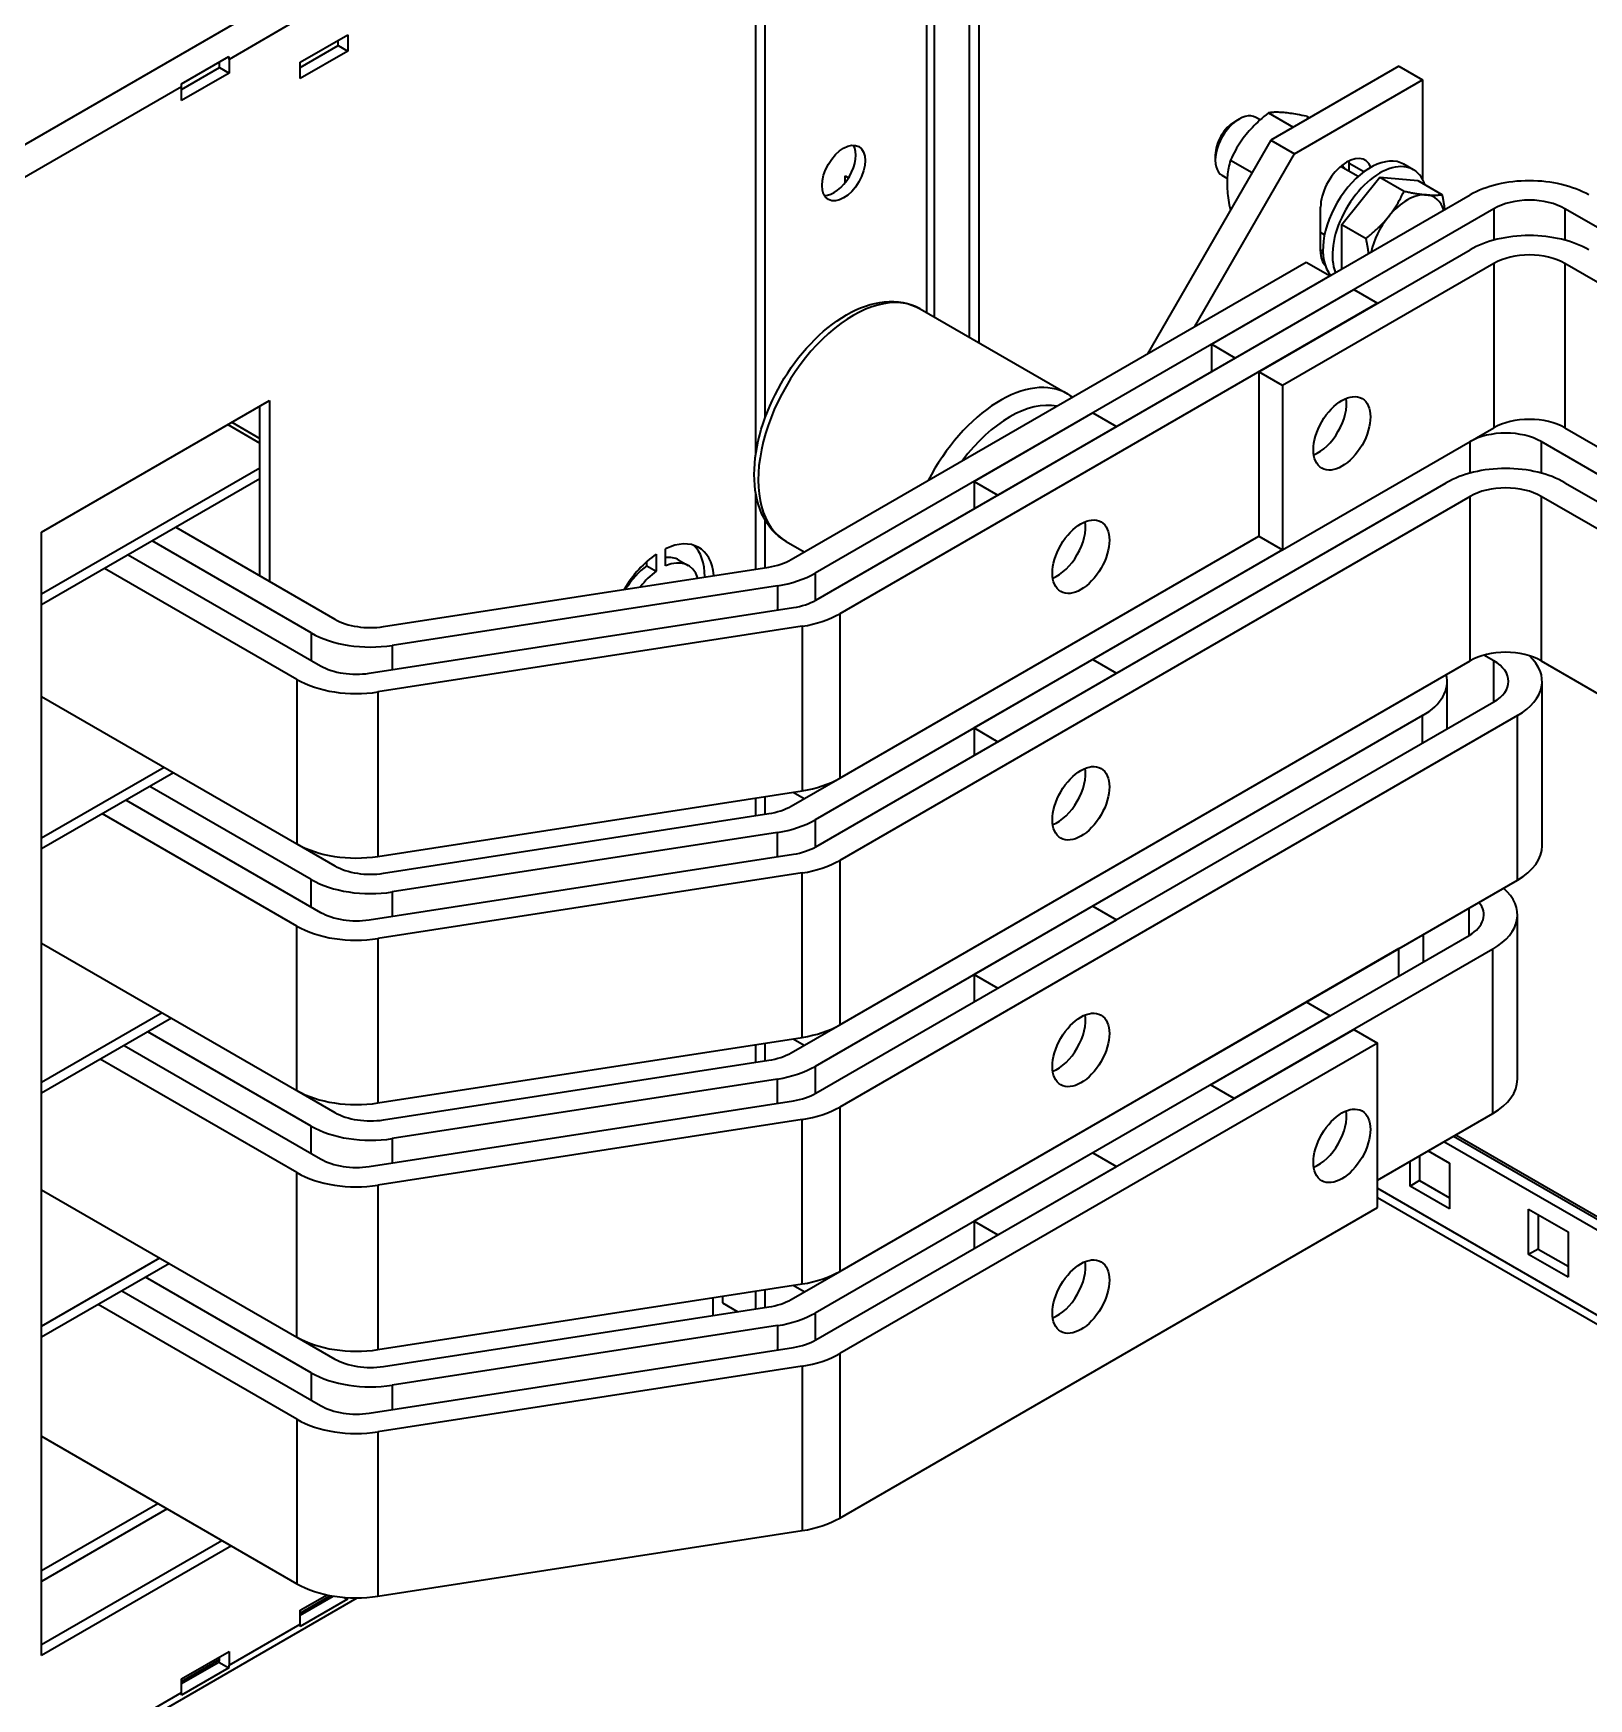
# Model space of a CAD drawing. Header units: millimetres. Extents: x -116965 to 323937, y 291661 to 566926.
# Drawn here: x -11875.3 to -11643.5, y 302115.7 to 302363.8 of the extents above; entities that cross this region are included whole.
import ezdxf

# ---------------------------------------------------------------- set-up
doc = ezdxf.new("R2010")
doc.units = ezdxf.units.MM
doc.layers.add('Visible Edges(Schneider)', color=7, linetype='Continuous', lineweight=35)
doc.layers.add('Visible Tangent Edges(Schneider)', color=7, linetype='Continuous', lineweight=35)

msp = doc.modelspace()

# ---------------------------------------------------------------- linework, layer by layer
at = {"layer": 'Visible Edges(Schneider)'}
for p, q in [((-11735.823215, 302318.56209), (-11735.823215, 302451.827174)), ((-11734.409001, 302451.010678), (-11734.409001, 302317.745593)), ((-11741.015603, 302321.559916), (-11741.015603, 302395.897158)), ((-11767.64302, 302301.199172), (-11767.64302, 302376.301241)), ((-11766.228806, 302306.664114), (-11766.228806, 302375.484744)), ((-11835.525271, 302359.563061), (-11828.454203, 302363.645544)), ((-11828.454203, 302363.645544), (-11828.454203, 302361.196054)), ((-11853.232611, 302356.314204), (-11846.161543, 302360.396687)), ((-11835.525271, 302358.746564), (-11829.868417, 302362.01255)), ((-11828.454203, 302361.196054), (-11835.525271, 302357.113571)), ((-11829.868417, 302362.01255), (-11829.868417, 302362.829047)), ((-11829.868417, 302362.01255), (-11828.454203, 302361.196054)), ((-11853.20294, 302355.480578), (-11847.546086, 302358.746564)), ((-11846.131873, 302357.930067), (-11853.20294, 302353.847585)), ((-11847.546086, 302358.746564), (-11847.546086, 302359.597321)), ((-11847.546086, 302358.746564), (-11846.131873, 302357.930067)), ((-11846.131873, 302359.971309), (-11846.131873, 302357.930067)), ((-11835.525271, 302357.113571), (-11835.525271, 302359.563061)), ((-11671.830051, 302358.950688), (-11690.921934, 302347.927984)), ((-11671.830051, 302358.950688), (-11668.294517, 302356.909447)), ((-11853.20294, 302353.847585), (-11853.20294, 302355.888826)), ((-11687.3864, 302345.886743), (-11668.294517, 302356.909447)), ((-11668.294517, 302356.909447), (-11668.294517, 302342.0973)), ((-11696.295703, 302350.687822), (-11695.644899, 302351.063482)), ((-11692.511952, 302350.94525), (-11693.145284, 302351.310904)), ((-11691.262281, 302351.992722), (-11687.571942, 302349.862103)), ((-11685.605427, 302351.487472), (-11685.181074, 302351.242471)), ((-11690.921934, 302347.927984), (-11709.30671, 302316.084618)), ((-11702.235643, 302320.167101), (-11687.3864, 302345.886743)), ((-11699.180888, 302345.690534), (-11699.180817, 302344.939092)), ((-11690.921934, 302347.927984), (-11687.3864, 302345.886743)), ((-11696.919135, 302344.955499), (-11693.708358, 302343.101756)), ((-11677.902819, 302342.510663), (-11680.512132, 302344.01715)), ((-11679.254672, 302343.291156), (-11679.254672, 302344.457874)), ((-11669.658478, 302343.524293), (-11671.072692, 302344.34079)), ((-11754.314057, 302342.600344), (-11753.827869, 302342.319644)), ((-11754.314057, 302341.62369), (-11754.314057, 302342.600344)), ((-11697.402441, 302342.22177), (-11698.145284, 302342.65065)), ((-11680.315332, 302335.369289), (-11674.658478, 302342.406511)), ((-11674.658478, 302342.406511), (-11671.062509, 302340.330377)), ((-11674.658478, 302342.406511), (-11669.001624, 302341.901262)), ((-11669.001624, 302341.901262), (-11665.405654, 302339.825128)), ((-11699.760769, 302317.513487), (-11661.223449, 302339.763019)), ((-11657.687915, 302337.721777), (-11696.225235, 302315.472245)), ((-11683.497313, 302331.393929), (-11683.497313, 302337.925901)), ((-11550.207685, 302281.791761), (-11647.081314, 302337.721777)), ((-11682.902819, 302333.850409), (-11683.497313, 302334.19364)), ((-11680.315332, 302335.369289), (-11676.719363, 302333.293155)), ((-11680.315332, 302328.740315), (-11680.315332, 302335.369289)), ((-11692.689701, 302313.431004), (-11661.223449, 302331.598053)), ((-11762.360124, 302285.454215), (-11685.618633, 302329.760935)), ((-11657.687915, 302329.556811), (-11689.154167, 302311.389762)), ((-11685.618633, 302329.760935), (-11682.083099, 302327.719694)), ((-11550.207685, 302273.626795), (-11647.081314, 302329.556811)), ((-11682.083099, 302327.719694), (-11758.82459, 302283.412974)), ((-11758.685889, 302279.41057), (-11678.547565, 302325.678453)), ((-11678.547565, 302325.678453), (-11675.012031, 302323.637211)), ((-11675.012031, 302323.637211), (-11755.150355, 302277.369328)), ((-11743.147331, 302322.79067), (-11721.227021, 302310.134973)), ((-11699.760769, 302317.513487), (-11699.760769, 302313.431004)), ((-11696.225235, 302315.472245), (-11699.760769, 302317.513487)), ((-11692.689701, 302313.431004), (-11692.689701, 302288.936106)), ((-11689.154167, 302311.389762), (-11692.689701, 302313.431004)), ((-11689.154167, 302311.389762), (-11689.154167, 302286.894865)), ((-11874.06259, 302289.548479), (-11840.121465, 302309.144397)), ((-11841.535678, 302283.016506), (-11841.535678, 302308.3279)), ((-11840.121465, 302309.144397), (-11840.121465, 302282.20001)), ((-11845.737005, 302305.902263), (-11841.535678, 302303.476626)), ((-11717.438438, 302307.307279), (-11735.116108, 302297.101072)), ((-11717.438438, 302307.307279), (-11713.902904, 302305.266038)), ((-11731.580574, 302295.059831), (-11713.902904, 302305.266038)), ((-11689.154167, 302286.894865), (-11657.687915, 302305.061914)), ((-11647.081314, 302305.061914), (-11550.207685, 302249.131898)), ((-11638.596032, 302296.080451), (-11650.616848, 302303.020672)), ((-11874.06259, 302280.346562), (-11841.535678, 302299.125984)), ((-11841.535678, 302297.492991), (-11874.06259, 302278.713569)), ((-11758.685889, 302242.668224), (-11664.758983, 302296.896948)), ((-11735.116108, 302297.101072), (-11731.580574, 302295.059831)), ((-11735.116108, 302297.101072), (-11735.116108, 302293.018589)), ((-11647.081314, 302296.896948), (-11635.060498, 302289.956727)), ((-11767.64302, 302284.036357), (-11767.64302, 302295.283787)), ((-11661.223449, 302294.855707), (-11755.150355, 302240.626982)), ((-11638.596032, 302287.915486), (-11650.616848, 302294.855707)), ((-11766.228806, 302284.255136), (-11766.228806, 302291.265073)), ((-11874.06259, 302122.16668), (-11874.06259, 302289.548479)), ((-11854.072682, 302290.254748), (-11830.375326, 302276.573074)), ((-11755.150355, 302252.874431), (-11692.689701, 302288.936106)), ((-11692.689701, 302288.936106), (-11689.154167, 302286.894865)), ((-11861.143749, 302286.172265), (-11832.496646, 302269.632853)), ((-11833.91086, 302274.531832), (-11857.608216, 302288.213507)), ((-11782.492262, 302286.246132), (-11782.492262, 302283.701071)), ((-11781.078049, 302284.517568), (-11781.078049, 302287.062628)), ((-11763.147331, 302288.149654), (-11760.419409, 302286.574688)), ((-11689.154167, 302286.894865), (-11758.82459, 302246.670628)), ((-11836.03218, 302267.591611), (-11864.679283, 302284.131024)), ((-11823.130882, 302275.452354), (-11765.722282, 302284.333496)), ((-11783.906476, 302284.517568), (-11783.906476, 302285.133375)), ((-11783.906476, 302284.517568), (-11782.492262, 302283.701071)), ((-11779.124369, 302285.379758), (-11777.710155, 302284.563261)), ((-11764.428187, 302281.545108), (-11821.836787, 302272.663967)), ((-11825.252203, 302268.512133), (-11762.048047, 302278.28985)), ((-11760.753952, 302275.501463), (-11823.958108, 302265.723746)), ((-11657.687915, 302270.360809), (-11659.152381, 302271.206319)), ((-11755.150355, 302216.132085), (-11661.223449, 302270.360809)), ((-11717.438438, 302270.564933), (-11735.116108, 302260.358726)), ((-11717.438438, 302270.564933), (-11713.902904, 302268.523692)), ((-11650.616848, 302270.360809), (-11638.596032, 302263.420588)), ((-11731.580574, 302258.317485), (-11713.902904, 302268.523692)), ((-11664.633352, 302260.227135), (-11664.633352, 302267.298947)), ((-11650.491216, 302242.80405), (-11650.491216, 302267.298947)), ((-11874.06259, 302265.053581), (-11836.03218, 302243.096714)), ((-11758.685889, 302205.925877), (-11657.687915, 302264.237085)), ((-11668.294517, 302262.195843), (-11758.82459, 302209.928281)), ((-11654.152381, 302262.195843), (-11755.150355, 302203.884636)), ((-11735.116108, 302260.358726), (-11731.580574, 302258.317485)), ((-11735.116108, 302260.358726), (-11735.116108, 302256.276243)), ((-11874.06259, 302243.97164), (-11855.805093, 302254.512611)), ((-11854.39088, 302253.696114), (-11874.06259, 302242.338646)), ((-11833.91086, 302237.789486), (-11857.926414, 302251.654872)), ((-11762.360124, 302248.711869), (-11755.150355, 302252.874431)), ((-11861.461948, 302249.613631), (-11832.496646, 302232.890507)), ((-11823.958108, 302241.228848), (-11760.753952, 302251.006565)), ((-11767.64302, 302247.29401), (-11767.64302, 302249.940823)), ((-11766.228806, 302247.51279), (-11766.228806, 302250.159602)), ((-11762.094126, 302250.79924), (-11760.419409, 302249.832341)), ((-11836.03218, 302230.849265), (-11864.997481, 302247.57239)), ((-11823.130882, 302238.710008), (-11765.722282, 302247.59115)), ((-11764.428187, 302244.802762), (-11821.836787, 302235.921621)), ((-11836.03218, 302243.096714), (-11830.375326, 302239.830728)), ((-11825.252203, 302231.769787), (-11762.048047, 302241.547504)), ((-11760.753952, 302238.759117), (-11823.958108, 302228.9814)), ((-11755.150355, 302179.389739), (-11654.152381, 302237.700946)), ((-11717.438438, 302233.822587), (-11735.116108, 302223.61638)), ((-11731.580574, 302221.575138), (-11713.902904, 302231.781346)), ((-11717.438438, 302233.822587), (-11713.902904, 302231.781346)), ((-11654.172176, 302208.018983), (-11654.172176, 302232.513881)), ((-11699.906194, 302207.202487), (-11661.368875, 302229.452019)), ((-11668.168886, 302225.52603), (-11668.168886, 302229.608513)), ((-11874.06259, 302228.311235), (-11836.03218, 302206.354368)), ((-11671.830051, 302227.494739), (-11703.296303, 302209.32769)), ((-11657.833341, 302227.410777), (-11696.37066, 302205.161245)), ((-11735.116108, 302223.61638), (-11731.580574, 302221.575138)), ((-11735.116108, 302223.61638), (-11735.116108, 302219.533897)), ((-11685.618633, 302219.533897), (-11682.083099, 302217.492656)), ((-11874.06259, 302207.596717), (-11856.123291, 302217.953976)), ((-11854.709078, 302217.13748), (-11874.06259, 302205.963724)), ((-11682.083099, 302217.492656), (-11758.82459, 302173.185935)), ((-11833.91086, 302201.04714), (-11858.244612, 302215.096238)), ((-11823.958108, 302204.486502), (-11760.753952, 302214.264219)), ((-11762.360124, 302211.969523), (-11755.150355, 302216.132085)), ((-11762.094126, 302214.056894), (-11760.419409, 302213.089995)), ((-11758.685889, 302169.183531), (-11678.547565, 302215.451414)), ((-11678.547565, 302215.451414), (-11675.012031, 302213.410173)), ((-11861.780146, 302213.054997), (-11832.496646, 302196.148161)), ((-11767.64302, 302210.551664), (-11767.64302, 302213.198477)), ((-11766.228806, 302210.770444), (-11766.228806, 302213.417256)), ((-11675.012031, 302213.410173), (-11755.150355, 302167.14229)), ((-11836.03218, 302194.106919), (-11865.315679, 302211.013755)), ((-11823.130882, 302201.967662), (-11765.722282, 302210.848804)), ((-11764.428187, 302208.060416), (-11821.836787, 302199.179274)), ((-11696.370661, 302205.158937), (-11699.906195, 302207.200179)), ((-11836.03218, 302206.354368), (-11830.375326, 302203.088381)), ((-11825.252203, 302195.027441), (-11762.048047, 302204.805158)), ((-11760.753952, 302202.01677), (-11823.958108, 302192.239053)), ((-11675.012031, 302192.997758), (-11657.833341, 302202.91588)), ((-11663.698323, 302199.529731), (-11614.200848, 302170.95235)), ((-11663.34477, 302199.733855), (-11601.472926, 302164.012129)), ((-11717.438438, 302197.080241), (-11735.116108, 302186.874034)), ((-11717.438438, 302197.080241), (-11713.902904, 302195.039)), ((-11667.481344, 302197.345602), (-11664.299364, 302195.508485)), ((-11615.615062, 302170.135854), (-11665.112537, 302198.713234)), ((-11731.580574, 302184.832792), (-11713.902904, 302195.039)), ((-11670.16835, 302192.120024), (-11670.16835, 302195.794259)), ((-11668.754136, 302196.610755), (-11668.754136, 302192.936521)), ((-11664.299364, 302195.508485), (-11664.299364, 302188.731563)), ((-11668.754136, 302192.936521), (-11670.16835, 302192.120024)), ((-11664.299364, 302188.731563), (-11670.16835, 302192.120024)), ((-11668.754136, 302192.936521), (-11664.299364, 302190.364557)), ((-11874.06259, 302191.568889), (-11836.03218, 302169.612022)), ((-11675.012031, 302190.420197), (-11614.786635, 302155.649048)), ((-11664.299364, 302188.731563), (-11666.279263, 302189.874659)), ((-11664.865049, 302190.691155), (-11664.299364, 302190.364557)), ((-11664.299364, 302191.017754), (-11664.299364, 302188.731563)), ((-11755.150355, 302142.647392), (-11675.012031, 302188.915275)), ((-11735.116108, 302186.874034), (-11731.580574, 302184.832792)), ((-11735.116108, 302186.874034), (-11735.116108, 302182.791551)), ((-11652.49068, 302188.690739), (-11646.621694, 302185.302278)), ((-11652.49068, 302181.913817), (-11652.49068, 302188.690739)), ((-11651.076467, 302187.874242), (-11651.076467, 302182.730314)), ((-11646.621694, 302185.302278), (-11646.621694, 302178.525356)), ((-11651.076467, 302182.730314), (-11652.49068, 302181.913817)), ((-11646.621694, 302178.525356), (-11652.49068, 302181.913817)), ((-11651.076467, 302182.730314), (-11646.621694, 302180.158349)), ((-11874.06259, 302171.221794), (-11856.441489, 302181.395342)), ((-11855.027276, 302180.578845), (-11874.06259, 302169.588801)), ((-11762.360124, 302175.227177), (-11755.150355, 302179.389739)), ((-11833.91086, 302164.304794), (-11858.56281, 302178.537604)), ((-11823.958108, 302167.744156), (-11760.753952, 302177.521873)), ((-11760.419409, 302176.347649), (-11762.094126, 302177.314547)), ((-11836.03218, 302157.364573), (-11865.633878, 302174.455121)), ((-11862.098344, 302176.496362), (-11832.496646, 302159.405814)), ((-11774.006981, 302175.443082), (-11773.939453, 302175.482069)), ((-11774.006981, 302172.82481), (-11774.006981, 302175.443082)), ((-11772.592767, 302175.690402), (-11772.592767, 302174.708235)), ((-11772.592767, 302174.708235), (-11770.31882, 302173.39537)), ((-11767.64302, 302173.809318), (-11767.64302, 302176.45613)), ((-11766.228806, 302174.028098), (-11766.228806, 302176.67491)), ((-11823.130882, 302165.225316), (-11765.722282, 302174.106457)), ((-11836.03218, 302169.612022), (-11830.375326, 302166.346035)), ((-11764.428187, 302171.31807), (-11821.836787, 302162.436928)), ((-11825.252203, 302158.285095), (-11762.048047, 302168.062812)), ((-11760.753952, 302165.274424), (-11823.958108, 302155.496707)), ((-11874.06259, 302154.826543), (-11836.03218, 302132.869675)), ((-11874.06259, 302134.846872), (-11856.759687, 302144.836707)), ((-11855.345474, 302144.020211), (-11874.06259, 302133.213878)), ((-11823.958108, 302131.00181), (-11760.753952, 302140.779527)), ((-11874.06259, 302123.799673), (-11847.192533, 302139.313108)), ((-11845.778319, 302138.496611), (-11874.06259, 302122.16668)), ((-11971.825307, 302047.154061), (-11827.021491, 302130.756583)), ((-11828.483873, 302130.5529), (-11835.554941, 302126.470417)), ((-11835.525271, 302128.902777), (-11831.536709, 302131.205574)), ((-11835.525271, 302128.19567), (-11830.61375, 302131.031338)), ((-11828.961113, 302130.828434), (-11828.483873, 302130.5529)), ((-11835.525271, 302126.861535), (-11835.525271, 302128.902777)), ((-11853.20294, 302118.696569), (-11846.131873, 302122.779052)), ((-11846.131873, 302122.779052), (-11846.131873, 302120.737811)), ((-11846.161543, 302120.346693), (-11853.232611, 302116.26421)), ((-11853.20294, 302117.989462), (-11847.64082, 302121.200754)), ((-11847.64082, 302121.200754), (-11846.161543, 302120.346693)), ((-11847.546086, 302121.554307), (-11847.546086, 302121.962556)), ((-11853.20294, 302116.655328), (-11853.20294, 302118.696569))]:
    msp.add_line(p, q, dxfattribs=at)
at = {"layer": 'Visible Edges(Schneider)', "flags": 128}
for points in [[(-11691.262281, 302351.992721), (-11691.615505, 302351.709725), (-11691.95059, 302351.432395), (-11692.269175, 302351.15968), (-11692.572728, 302350.890603), (-11692.862571, 302350.624244), (-11693.139902, 302350.359729), (-11693.405806, 302350.09622), (-11693.661275, 302349.832907), (-11693.907218, 302349.568994), (-11694.144472, 302349.303699), (-11694.373811, 302349.036237), (-11694.595958, 302348.765816), (-11694.811588, 302348.491634), (-11695.021339, 302348.212861), (-11695.225812, 302347.92864), (-11695.425587, 302347.638073), (-11695.621217, 302347.340212), (-11695.813242, 302347.034049), (-11696.002189, 302346.718506), (-11696.188582, 302346.392419), (-11696.372941, 302346.054526), (-11696.555792, 302345.703445), (-11696.737673, 302345.337662), (-11696.919136, 302344.955499)], [(-11685.605427, 302351.487472), (-11685.958651, 302351.560933), (-11686.293736, 302351.628246), (-11686.612321, 302351.689822), (-11686.915873, 302351.74602), (-11687.205717, 302351.797151), (-11687.483048, 302351.843489), (-11687.748952, 302351.885266), (-11688.004421, 302351.922685), (-11688.250364, 302351.955918), (-11688.487617, 302351.985107), (-11688.716957, 302352.010371), (-11688.939104, 302352.031803), (-11689.154734, 302352.049472), (-11689.364484, 302352.063426), (-11689.568958, 302352.07369), (-11689.768732, 302352.080267), (-11689.964362, 302352.083139), (-11690.156387, 302352.082262), (-11690.345335, 302352.077571), (-11690.531728, 302352.068975), (-11690.716087, 302352.056356), (-11690.898938, 302352.039566), (-11691.080819, 302352.018427), (-11691.262281, 302351.992721)], [(-11696.919136, 302344.955499), (-11697.004257, 302344.651461), (-11697.080268, 302344.353771), (-11697.147697, 302344.061312), (-11697.206998, 302343.773044), (-11697.25856, 302343.48799), (-11697.302715, 302343.205225), (-11697.339738, 302342.923863), (-11697.369859, 302342.643048), (-11697.39326, 302342.361944), (-11697.410081, 302342.079726), (-11697.420422, 302341.795575), (-11697.424344, 302341.508665), (-11697.421871, 302341.218158), (-11697.412987, 302340.923197), (-11697.397641, 302340.622893), (-11697.375741, 302340.316321), (-11697.347157, 302340.002506), (-11697.311714, 302339.680417), (-11697.269197, 302339.348951), (-11697.219339, 302339.006924), (-11697.161822, 302338.653053), (-11697.096272, 302338.28594), (-11697.022248, 302337.904053), (-11696.939239, 302337.505706)], [(-11673.385686, 302336.52006), (-11673.273183, 302336.661609), (-11673.162686, 302336.803829), (-11673.054092, 302336.946828), (-11672.947303, 302337.090712), (-11672.842222, 302337.235586), (-11672.738758, 302337.381558), (-11672.636821, 302337.528736), (-11672.536327, 302337.67723), (-11672.437192, 302337.82715), (-11672.339335, 302337.978608), (-11672.242679, 302338.13172), (-11672.147146, 302338.286602), (-11672.052662, 302338.443373), (-11671.959154, 302338.602157), (-11671.86655, 302338.763078), (-11671.774781, 302338.926266), (-11671.683777, 302339.091855), (-11671.59347, 302339.259981), (-11671.503792, 302339.430787), (-11671.414677, 302339.604421), (-11671.326057, 302339.781035), (-11671.237866, 302339.960788), (-11671.150039, 302340.143844), (-11671.062508, 302340.330377)], [(-11671.062508, 302340.330377), (-11670.88972, 302340.29414), (-11670.720856, 302340.259283), (-11670.555754, 302340.225769), (-11670.394256, 302340.193562), (-11670.236211, 302340.162625), (-11670.081477, 302340.132931), (-11669.929916, 302340.104447), (-11669.781397, 302340.077147), (-11669.635794, 302340.051006), (-11669.492985, 302340.026), (-11669.352855, 302340.002107), (-11669.215292, 302339.979308), (-11669.080187, 302339.957585), (-11668.947438, 302339.936921), (-11668.816943, 302339.917302), (-11668.688606, 302339.898713), (-11668.562331, 302339.881144), (-11668.43803, 302339.864584), (-11668.315612, 302339.849025), (-11668.194991, 302339.83446), (-11668.076084, 302339.820883), (-11667.958808, 302339.80829), (-11667.843084, 302339.796678), (-11667.728832, 302339.786046)], [(-11667.728832, 302339.786046), (-11667.616329, 302339.776425), (-11667.505832, 302339.767831), (-11667.397238, 302339.760251), (-11667.290449, 302339.753669), (-11667.185368, 302339.748076), (-11667.081903, 302339.74346), (-11666.979967, 302339.739813), (-11666.879473, 302339.737128), (-11666.780338, 302339.735399), (-11666.682481, 302339.734623), (-11666.585825, 302339.734798), (-11666.490292, 302339.735921), (-11666.395807, 302339.737995), (-11666.3023, 302339.741019), (-11666.209696, 302339.744999), (-11666.117927, 302339.749939), (-11666.026923, 302339.755845), (-11665.936615, 302339.762726), (-11665.846937, 302339.770591), (-11665.757822, 302339.779452), (-11665.669203, 302339.78932), (-11665.581012, 302339.800211), (-11665.493185, 302339.812141), (-11665.405654, 302339.825127)], [(-11665.405654, 302339.825127), (-11665.383253, 302339.721772), (-11665.361428, 302339.619423), (-11665.340171, 302339.518051), (-11665.319476, 302339.417633), (-11665.299337, 302339.318143), (-11665.279745, 302339.219556), (-11665.260695, 302339.121848), (-11665.242182, 302339.024995), (-11665.2242, 302338.928974), (-11665.206743, 302338.833763), (-11665.189806, 302338.739338), (-11665.173384, 302338.645679), (-11665.157473, 302338.552764), (-11665.142068, 302338.460571), (-11665.127165, 302338.369079), (-11665.112759, 302338.278268), (-11665.098847, 302338.188119), (-11665.085425, 302338.098611), (-11665.07249, 302338.009724), (-11665.060039, 302337.92144), (-11665.048069, 302337.83374), (-11665.036577, 302337.746605), (-11665.02556, 302337.660016), (-11665.015016, 302337.573956)], [(-11676.719363, 302333.293155), (-11676.546574, 302333.430464), (-11676.37771, 302333.566734), (-11676.212608, 302333.702082), (-11676.05111, 302333.836619), (-11675.893065, 302333.970457), (-11675.738331, 302334.103703), (-11675.58677, 302334.236465), (-11675.438252, 302334.368847), (-11675.292648, 302334.500955), (-11675.149839, 302334.63289), (-11675.00971, 302334.764756), (-11674.872146, 302334.896655), (-11674.737041, 302335.028691), (-11674.604292, 302335.160964), (-11674.473797, 302335.293578), (-11674.34546, 302335.426638), (-11674.219186, 302335.560248), (-11674.094884, 302335.694514), (-11673.972466, 302335.829543), (-11673.851845, 302335.965445), (-11673.732938, 302336.102332), (-11673.615663, 302336.240319), (-11673.499938, 302336.379521), (-11673.385686, 302336.52006)], [(-11676.328725, 302331.041983), (-11676.339269, 302331.128044), (-11676.350286, 302331.214632), (-11676.361778, 302331.301767), (-11676.373748, 302331.389468), (-11676.386199, 302331.477751), (-11676.399134, 302331.566638), (-11676.412556, 302331.656146), (-11676.426467, 302331.746296), (-11676.440873, 302331.837106), (-11676.455777, 302331.928598), (-11676.471182, 302332.020791), (-11676.487093, 302332.113707), (-11676.503515, 302332.207366), (-11676.520452, 302332.30179), (-11676.537909, 302332.397001), (-11676.555891, 302332.493022), (-11676.574404, 302332.589875), (-11676.593454, 302332.687583), (-11676.613045, 302332.78617), (-11676.633185, 302332.88566), (-11676.65388, 302332.986078), (-11676.675137, 302333.08745), (-11676.696962, 302333.1898), (-11676.719363, 302333.293155)], [(-11763.14733, 302288.149654), (-11763.720811, 302288.514607), (-11764.26186, 302288.927244), (-11764.76854, 302289.38449), (-11765.23891, 302289.883271), (-11765.671032, 302290.420514), (-11766.063155, 302290.993043), (-11766.415338, 302291.597526), (-11766.728135, 302292.231618), (-11767.002022, 302292.893106), (-11767.23748, 302293.579773), (-11767.434989, 302294.289403), (-11767.595086, 302295.019889), (-11767.718582, 302295.769826), (-11767.80608, 302296.537768), (-11767.858144, 302297.322219), (-11767.875341, 302298.121684), (-11767.858234, 302298.93467), (-11767.807389, 302299.759681), (-11767.723313, 302300.595248), (-11767.606485, 302301.439821), (-11767.457497, 302302.291748), (-11767.276941, 302303.149374), (-11767.065409, 302304.011043), (-11766.823491, 302304.8751), (-11766.551779, 302305.739891), (-11766.250891, 302306.603689), (-11765.921619, 302307.4647), (-11765.564817, 302308.321162), (-11765.181337, 302309.171316), (-11764.772035, 302310.013399), (-11764.337765, 302310.845652), (-11763.87938, 302311.666312), (-11763.397836, 302312.473591), (-11762.894218, 302313.265811), (-11762.369616, 302314.04134), (-11761.825117, 302314.798543), (-11761.261813, 302315.535789), (-11760.68079, 302316.251445), (-11760.083149, 302316.94388), (-11759.470077, 302317.611554), (-11758.842734, 302318.253097), (-11758.202264, 302318.867153), (-11757.549809, 302319.452363), (-11756.886509, 302320.007371), (-11756.213509, 302320.530822), (-11755.531946, 302321.021391), (-11754.842903, 302321.477933), (-11754.147395, 302321.899233), (-11753.446436, 302322.284061), (-11752.741043, 302322.631187), (-11752.032229, 302322.939379), (-11751.321008, 302323.20741), (-11750.60821, 302323.434023), (-11749.894681, 302323.617781), (-11749.182106, 302323.757177), (-11748.472211, 302323.850702), (-11747.766721, 302323.896849), (-11747.067364, 302323.89411), (-11746.375866, 302323.840976), (-11745.694674, 302323.735701), (-11745.027534, 302323.577746), (-11744.378136, 302323.367397), (-11743.750172, 302323.104944), (-11743.147331, 302322.79067)], [(-11721.227021, 302310.134973), (-11720.841854, 302309.897831), (-11720.470462, 302309.639223)]]:
    msp.add_lwpolyline(points, dxfattribs=at)
at = {"layer": 'Visible Edges(Schneider)'}
for centre, major_axis, start_param, end_param in [((-11848.253193, 302361.196054), (1.5, -2.598076), 0.7853981634, 0.9528462426), ((-11855.324261, 302357.113571), (-1.5, 2.598076), 3.926990817, 4.0944388962), ((-11695.645284, 302346.980777), (-2.5, -4.330127), 3.1415926536, 6.2831853072), ((-11696.296016, 302347.356478), (-2.039912, -3.533232), 3.9268821597, 5.4978958011), ((-11755.975758, 302343.845501), (-2.275, -3.940416), 0.3160516109, 2.8255410427), ((-11676.072692, 302335.680536), (5, 8.660254), 0, 2.9385587281), ((-11679.608226, 302340.171267), (2.75, 4.76314), 5.8698061676, 8.6393797974), ((-11674.658478, 302334.864039), (5, 8.660254), 5.8147682352, 8.996950901), ((-11683.143759, 302339.763019), (2.625, 4.546633), 5.9733406674, 6.2040542458), ((-11683.143759, 302342.212508), (2.75, 4.76314), 5.4977871438, 5.5850056489), ((-11652.384614, 302334.659915), (12.5, 0), 0.7853981634, 2.3561944902), ((-11670.557259, 302332.496199), (4, 6.928203), 0.2617993878, 1.308996939), ((-11670.557259, 302332.496199), (4, 6.928203), 5.7894027542, 6.544984695), ((-11652.384614, 302334.659915), (-7.5, 0), 3.926990817, 5.4977871438), ((-11670.557259, 302332.496199), (-4, -6.928203), 4.4505895926, 5.2061715334), ((-11652.384614, 302326.494949), (12.5, 0), 0.7853981634, 2.3561944902), ((-11683.143759, 302339.763019), (-5, -8.660254), 0.7353773066, 0.7853981634), ((-11679.608226, 302333.639294), (-2.75, -4.76314), 5.4977871438, 6.1182036804), ((-11683.143759, 302335.680536), (2.75, 4.76314), 3.8397723119, 3.929264839), ((-11652.384614, 302326.494949), (-7.5, 0), 3.926990817, 5.4977871438), ((-11683.850866, 302306.286659), (-3, -5.196152), 0.6301372461, 2.5114554075), ((-11683.850866, 302306.286659), (3, 5.196152), 3.7717298997, 5.6530480611), ((-11652.384614, 302302.000052), (7.5, 0), 0.7853981634, 2.3561944902), ((-11655.920148, 302299.95881), (7.5, 0), 0.7853981634, 2.3561944902), ((-11655.920148, 302291.793844), (12.5, 0), 0.7853981634, 2.3561944902), ((-11655.920148, 302291.793844), (7.5, 0), 0.7853981634, 2.3561944902), ((-11722.741739, 302287.915486), (-3, -5.196152), 0.6301372461, 2.5114554075), ((-11722.741739, 302287.915486), (3, 5.196152), 3.7717298997, 5.6530480611), ((-11781.785155, 302277.505154), (5.625, 9.742786), 5.6070100778, 6.9795771082), ((-11781.785155, 302277.505154), (5.625, 9.742786), 0.8744045258, 1.5452127344), ((-11783.199369, 302278.321651), (5.625, 9.742786), 5.4919116235, 6.1571439758), ((-11783.199369, 302278.321651), (4.075, 7.058107), 0.9084075307, 1.519599881), ((-11781.785155, 302277.505154), (-4.075, -7.058107), 4.0500001842, 4.4871336173), ((-11783.199369, 302278.321651), (4.075, 7.058107), 0, 0.4084354314), ((-11781.785155, 302277.505154), (4.075, 7.058107), 5.8066818486, 6.9455741033), ((-11767.663425, 302288.516077), (7.5, 0), 4.9741883682, 5.4977871438), ((-11767.663425, 302288.516077), (-12.5, 0), 1.8325957146, 2.3561944902), ((-11763.98919, 302282.472432), (7.5, 0), 4.9741883682, 5.4977871438), ((-11825.072025, 302279.634936), (7.5, 0), 3.926990817, 4.9741883682), ((-11763.98919, 302282.472432), (-12.5, 0), 1.8325957146, 2.3561944902), ((-11825.072025, 302279.634936), (-12.5, 0), 0.7853981634, 1.8325957146), ((-11655.920148, 302267.298947), (7.5, 0), 0.7853981634, 2.3561944902), ((-11662.991216, 302267.298947), (12.5, 0), 5.4977871438, 6.8407841339), ((-11827.193346, 302272.694715), (7.5, 0), 3.926990817, 4.9741883682), ((-11662.991216, 302267.298947), (7.5, 0), 5.4977871438, 7.0685834706), ((-11827.193346, 302272.694715), (-12.5, 0), 0.7853981634, 1.8325957146), ((-11677.133352, 302267.298947), (12.5, 0), 5.4977871438, 6.4250823618), ((-11722.741739, 302251.17314), (-3, -5.196152), 0.6301372461, 2.5114554075), ((-11722.741739, 302251.17314), (3, 5.196152), 3.7717298997, 5.6530480611), ((-11763.98919, 302257.977534), (12.5, 0), 4.9741883682, 5.4977871438), ((-11767.663425, 302251.773731), (7.5, 0), 4.9741883682, 5.4977871438), ((-11767.663425, 302251.773731), (12.5, 0), 4.9741883682, 5.4977871438), ((-11827.193346, 302248.199818), (12.5, 0), 3.926990817, 4.9741883682), ((-11763.98919, 302245.730086), (7.5, 0), 4.9741883682, 5.4977871438), ((-11662.991216, 302242.80405), (12.5, 0), 5.4977871438, 6.2831853072), ((-11825.072025, 302242.89259), (7.5, 0), 3.926990817, 4.9741883682), ((-11763.98919, 302245.730086), (12.5, 0), 4.9741883682, 5.4977871438), ((-11825.072025, 302242.89259), (12.5, 0), 3.926990817, 4.9741883682), ((-11666.672176, 302232.513881), (12.5, 0), 5.4977871438, 6.8672255498), ((-11666.672176, 302232.513881), (7.5, 0), 5.4977871438, 6.7287465611), ((-11827.193346, 302235.952369), (7.5, 0), 3.926990817, 4.9741883682), ((-11827.193346, 302235.952369), (12.5, 0), 3.926990817, 4.9741883682), ((-11722.741739, 302214.430793), (-3, -5.196152), 0.6301372461, 2.5114554075), ((-11722.741739, 302214.430793), (3, 5.196152), 3.7717298997, 5.6530480611), ((-11763.98919, 302221.235188), (12.5, 0), 4.9741883682, 5.4977871438), ((-11767.663425, 302215.031385), (7.5, 0), 4.9741883682, 5.4977871438), ((-11767.663425, 302215.031385), (12.5, 0), 4.9741883682, 5.4977871438), ((-11666.672176, 302208.018983), (12.5, 0), 5.4977871438, 6.2831853072), ((-11827.193346, 302211.457471), (12.5, 0), 3.926990817, 4.9741883682), ((-11763.98919, 302208.98774), (7.5, 0), 4.9741883682, 5.4977871438), ((-11825.072025, 302206.150244), (7.5, 0), 3.926990817, 4.9741883682), ((-11763.98919, 302208.98774), (12.5, 0), 4.9741883682, 5.4977871438), ((-11683.850866, 302200.142104), (-3, -5.196152), 0.6301372461, 2.5114554076), ((-11683.850866, 302200.142104), (3, 5.196152), 3.7717298997, 5.6530480611), ((-11825.072025, 302206.150244), (12.5, 0), 3.926990817, 4.9741883682), ((-11827.193346, 302199.210023), (7.5, 0), 3.926990817, 4.9741883682), ((-11827.193346, 302199.210023), (12.5, 0), 3.926990817, 4.9741883682), ((-11763.98919, 302184.492842), (12.5, 0), 4.9741883682, 5.4977871438), ((-11722.741739, 302177.688447), (-3, -5.196152), 0.6301372461, 2.5114554075), ((-11722.741739, 302177.688447), (3, 5.196152), 3.7717298997, 5.6530480611), ((-11767.663425, 302178.289039), (7.5, 0), 4.9741883682, 5.4977871438), ((-11767.663425, 302178.289039), (-12.5, 0), 1.8325957146, 2.3561944902), ((-11827.193346, 302174.715125), (12.5, 0), 3.926990817, 4.9741883682), ((-11763.98919, 302172.245393), (7.5, 0), 4.9741883682, 5.4977871438), ((-11763.98919, 302172.245393), (-12.5, 0), 1.8325957146, 2.3561944902), ((-11825.072025, 302169.407897), (7.5, 0), 3.926990817, 4.9741883682), ((-11825.072025, 302169.407897), (-12.5, 0), 0.7853981634, 1.8325957146), ((-11827.193346, 302162.467677), (-12.5, 0), 0.7853981634, 1.8325957146), ((-11827.193346, 302162.467677), (7.5, 0), 3.926990817, 4.9741883682), ((-11763.98919, 302147.750496), (12.5, 0), 4.9741883682, 5.4977871438), ((-11827.193346, 302137.972779), (12.5, 0), 3.926990817, 4.9741883682), ((-11830.575523, 302132.168763), (1.5, -2.598076), 0.6179500842, 0.7227027103), ((-11837.646591, 302128.08628), (-1.5, 2.598076), 3.7595427378, 3.926990817), ((-11848.253193, 302121.962556), (0.5, -0.866025), 0.2617993878, 0.7853981634), ((-11848.253193, 302121.962556), (1.5, -2.598076), 0.6179500842, 0.7853981634), ((-11855.324261, 302117.880073), (-1.5, 2.598076), 3.7595427378, 3.926990817)]:
    msp.add_ellipse(centre, major_axis=major_axis, ratio=0.5773502692, start_param=start_param, end_param=end_param, dxfattribs=at)
for centre, major_axis in [((-11754.561544, 302343.029005), (2.275, 3.940416)), ((-11680.315332, 302304.245417), (3, 5.196152)), ((-11719.206205, 302285.874244), (3, 5.196152)), ((-11719.206205, 302249.131898), (3, 5.196152)), ((-11719.206205, 302212.389552), (3, 5.196152)), ((-11680.315332, 302198.100863), (-3, -5.196152)), ((-11719.206205, 302175.647206), (3, 5.196152))]:
    msp.add_ellipse(centre, major_axis=major_axis, ratio=0.5773502692, dxfattribs=at)
at = {"layer": 'Visible Tangent Edges(Schneider)'}
for p, q in [((-12188.371555, 302167.278116), (-11762.693272, 302413.043587)), ((-11742.187176, 302322.236324), (-11742.187176, 302394.264165)), ((-11835.525271, 302366.095033), (-11846.131873, 302359.971309)), ((-11853.20294, 302355.888826), (-11969.875559, 302288.527858)), ((-11677.06358, 302343.192846), (-11679.254672, 302344.457874)), ((-11657.687915, 302337.721777), (-11657.687915, 302333.03011)), ((-11647.081314, 302337.721777), (-11647.081314, 302333.03011)), ((-11657.687915, 302329.556811), (-11657.687915, 302305.061914)), ((-11647.081314, 302329.556811), (-11647.081314, 302305.061914)), ((-11846.322791, 302305.564059), (-11841.535678, 302302.800218)), ((-11661.223449, 302298.329006), (-11661.223449, 302303.020672)), ((-11650.616848, 302303.020672), (-11650.616848, 302298.329006)), ((-11661.223449, 302270.360809), (-11661.223449, 302294.855707)), ((-11650.616848, 302294.855707), (-11650.616848, 302270.360809)), ((-11764.428187, 302281.545108), (-11764.428187, 302277.921641)), ((-11758.82459, 302283.412974), (-11758.82459, 302279.332532)), ((-11755.150355, 302277.369328), (-11755.150355, 302252.874431)), ((-11833.91086, 302274.531832), (-11833.91086, 302270.449349)), ((-11760.753952, 302275.501463), (-11760.753952, 302251.006565)), ((-11821.836787, 302272.663967), (-11821.836787, 302269.0405)), ((-11657.687915, 302264.237085), (-11657.687915, 302270.360809)), ((-11836.03218, 302267.591611), (-11836.03218, 302243.096714)), ((-11823.958108, 302265.723746), (-11823.958108, 302241.228848)), ((-11668.294517, 302258.11336), (-11668.294517, 302262.195843)), ((-11654.152381, 302237.700946), (-11654.152381, 302262.195843)), ((-11758.82459, 302246.670628), (-11758.82459, 302242.590186)), ((-11764.428187, 302241.179295), (-11764.428187, 302244.802762)), ((-11755.150355, 302240.626982), (-11755.150355, 302216.132085)), ((-11833.91086, 302233.707003), (-11833.91086, 302237.789486)), ((-11760.753952, 302214.264219), (-11760.753952, 302238.759117)), ((-11821.836787, 302235.921621), (-11821.836787, 302232.298154)), ((-11661.368875, 302229.452019), (-11661.368875, 302233.534502)), ((-11836.03218, 302206.354368), (-11836.03218, 302230.849265)), ((-11823.958108, 302228.9814), (-11823.958108, 302204.486502)), ((-11671.830051, 302223.412256), (-11671.830051, 302227.494739)), ((-11657.833341, 302202.91588), (-11657.833341, 302227.410777)), ((-11675.012031, 302188.915275), (-11675.012031, 302213.410173)), ((-11758.82459, 302209.928281), (-11758.82459, 302205.84784)), ((-11764.428187, 302204.436949), (-11764.428187, 302208.060416)), ((-11760.753952, 302177.521873), (-11760.753952, 302202.01677)), ((-11755.150355, 302203.884636), (-11755.150355, 302179.389739)), ((-11833.91086, 302196.964657), (-11833.91086, 302201.04714)), ((-11821.836787, 302199.179274), (-11821.836787, 302195.555808)), ((-11836.03218, 302169.612022), (-11836.03218, 302194.106919)), ((-11823.958108, 302192.239053), (-11823.958108, 302167.744156)), ((-11675.012031, 302191.773013), (-11615.615062, 302157.480157)), ((-11758.82459, 302173.185935), (-11758.82459, 302169.105494)), ((-11764.428187, 302171.31807), (-11764.428187, 302167.694603)), ((-11755.150355, 302167.14229), (-11755.150355, 302142.647392)), ((-11760.753952, 302165.274424), (-11760.753952, 302140.779527)), ((-11833.91086, 302164.304794), (-11833.91086, 302160.222311)), ((-11821.836787, 302162.436928), (-11821.836787, 302158.813462)), ((-11836.03218, 302157.364573), (-11836.03218, 302132.869675)), ((-11823.958108, 302155.496707), (-11823.958108, 302131.00181)), ((-11835.525271, 302128.494528), (-11831.01116, 302131.100751)), ((-11846.131873, 302120.737811), (-11835.525271, 302126.861535)), ((-11853.20294, 302118.288321), (-11847.546086, 302121.554307)), ((-11969.875559, 302049.29436), (-11853.20294, 302116.655328))]:
    msp.add_line(p, q, dxfattribs=at)
for centre, major_axis, start_param, end_param in [((-11753.147331, 302305.470162), (-10, -17.320508), 3.1415926536, 6.2831853072), ((-11731.227021, 302292.814465), (10, 17.320508), 0, 1.6486100535), ((-11729.812807, 302291.997969), (9, 15.588457), 0.1997126199, 1.3710837069)]:
    msp.add_ellipse(centre, major_axis=major_axis, ratio=0.5773502692, start_param=start_param, end_param=end_param, dxfattribs=at)

doc.saveas('drawing.dxf')
